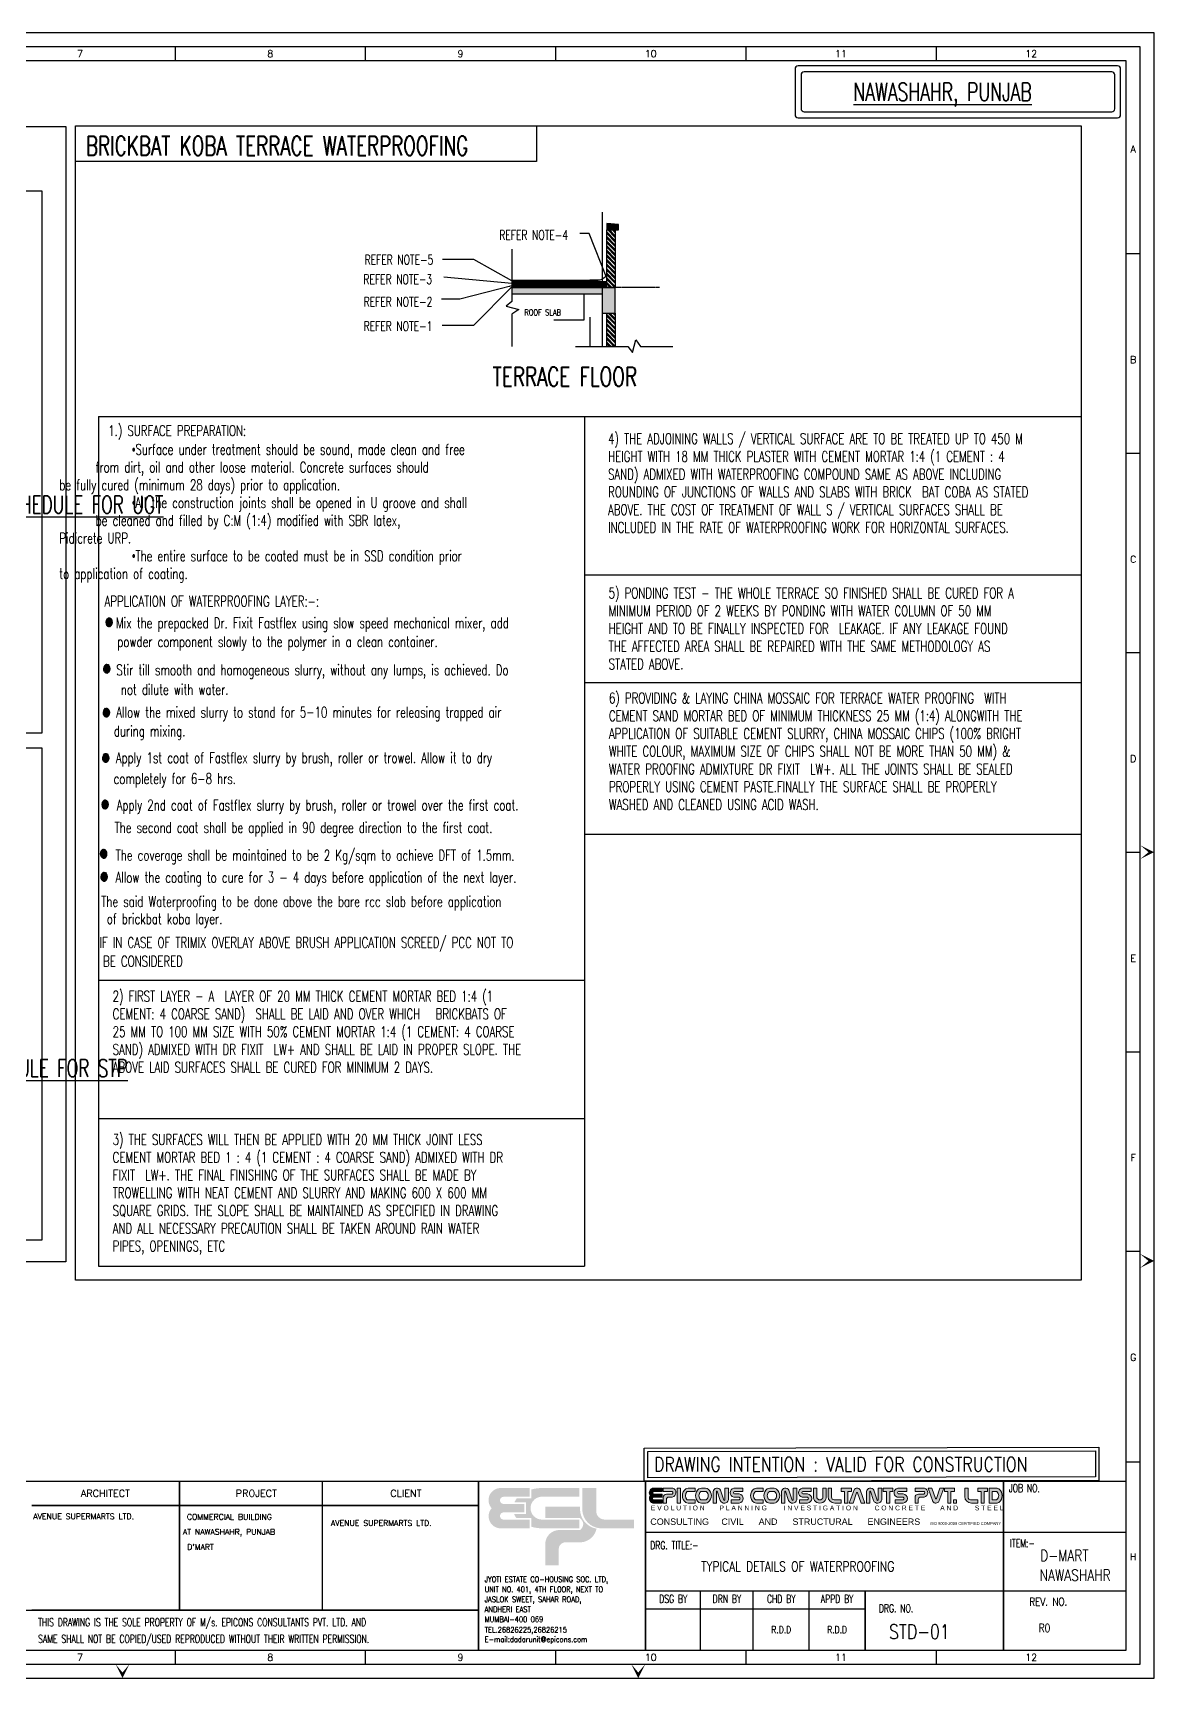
# Model space of a CAD drawing. Header units: inches. Extents: x 119838 to 336563, y 211485 to 250849.
# Drawn here: x 275640 to 301970, y 212218 to 250849 of the extents above; entities that cross this region are included whole.
import ezdxf
from ezdxf.enums import TextEntityAlignment as Align
from ezdxf.lldxf.tags import DXFTag

# ---------------------------------------------------------------- set-up
doc = ezdxf.new("R2010")
doc.units = ezdxf.units.IN
doc.header["$MEASUREMENT"] = 0
doc.linetypes.add('( Hidden )', pattern=[0.375, 0.25, -0.125])
for name, color, linetype, lineweight in [('00 ECPL LOGO', 250, 'Continuous', 20), ('00 ELEV-2', 9, 'Continuous', 30), ('HACH', 251, 'Continuous', 9), ('hatch', 8, 'Continuous', 0)]:
    doc.layers.add(name, color=color, linetype=linetype, lineweight=lineweight)
for name, color, linetype in [('009-Columns', 3, 'Continuous'), ('011-Hatch', 251, 'Continuous'), ('016-Slab Line', 8, '( Hidden )'), ('BEAM', 4, 'Continuous'), ('ELEV', 5, 'Continuous'), ('GRID', 8, 'CENTER'), ('LINE WORK', 4, 'Continuous'), ('NORMAL TEXT', 4, 'Continuous'), ('PNA', 8, 'Continuous'), ('S-BRECK LINE', 8, 'Continuous'), ('S-DIM-1', 5, 'Continuous'), ('S-TEXT', 2, 'Continuous'), ('S-TEXT-1', 4, 'Continuous'), ('S-TITIL', 6, 'Continuous'), ('SCHEDULE LINE-1', 7, 'Continuous'), ('SUB TITLE', 3, 'Continuous'), ('TABLE FRAME', 5, 'Continuous'), ('text', 7, 'Continuous'), ('TEXT (SHEET)', 4, 'Continuous'), ('TITLE', 6, 'Continuous'), ('WALLS', 7, 'Continuous')]:
    doc.layers.add(name, color=color, linetype=linetype)
doc.styles.add('ROMANS', font='simplex.shx', dxfattribs={"width": 0.7})
doc.styles.add('ROMANT', font='simplex.shx', dxfattribs={"width": 0.8})
doc.styles.add('SEC. TEXT', font='arial.ttf', dxfattribs={"height": 180})
tags = doc.linetypes.add('CENTER', pattern=[2, 1.25, -0.25, 0.25, -0.25]).pattern_tags.tags
tags[10:11] = [DXFTag(74, 4), DXFTag(75, 0), DXFTag(340, '0'), DXFTag(46, 1.0), DXFTag(50, 0.0), DXFTag(44, 0.0), DXFTag(45, 0.0)]
tags[8:9] = [DXFTag(74, 4), DXFTag(75, 0), DXFTag(340, '0'), DXFTag(46, 1.0), DXFTag(50, 0.0), DXFTag(44, 0.0), DXFTag(45, 0.0)]
tags[6:7] = [DXFTag(74, 4), DXFTag(75, 0), DXFTag(340, '0'), DXFTag(46, 1.0), DXFTag(50, 0.0), DXFTag(44, 0.0), DXFTag(45, 0.0)]
tags[4:5] = [DXFTag(74, 4), DXFTag(75, 0), DXFTag(340, '0'), DXFTag(46, 1.0), DXFTag(50, 0.0), DXFTag(44, 0.0), DXFTag(45, 0.0)]
doc.dimstyles.new('KIRAN', dxfattribs={"dimtxt": 400, "dimasz": 400, "dimexe": 100, "dimexo": 100, "dimgap": 70, "dimtad": 1, "dimdec": 0, "dimzin": 0, "dimdsep": 46, "dimtxsty": 'ROMANT', "dimsah": 1, "dimcen": 0, "dimdle": 100, "dimclrd": 5, "dimclre": 5, "dimclrt": 4, "dimadec": 0, "dimazin": 0, "dimtfac": 1, "dimtdec": 0, "dimtmove": 0, "dimatfit": 3, "dimfxl": 0, "dimfrac": 1, "dimtolj": 1, "dimtzin": 0, "dimarcsym": 0})
pattern_1 = [(315, (-3829493.36, 627776.88), (53.8815367, 53.8815367), []), (315, (-3829493.36, 627740.96), (53.8815367, 53.8815367), [])]

# ---------------------------------------------------------------- blocks, each defined once
blk = doc.blocks.new('FOLDER')
at = {"layer": 'PNA'}
for points in [[(-1250, 2500), (0, 0), (0, 1000)], [(1250, 2500), (0, 0), (0, 1000)]]:
    blk.add_solid(points, dxfattribs=at)
blk = doc.blocks.new('ecpl logo')
at = {"layer": '00 ECPL LOGO'}
for color, points in [(256, [(351, -827, 0.621111), (586, -1401), (1442, -1401), (1442, -1151), (682, -1151, -0.917622), (682, -948), (1285, -948), (1285, -702), (682, -702, -0.926164), (682, -501), (1442, -501), (1442, -251), (581, -251, 0.621111), (351, -827)]), (152, [(2940, -251), (2940, -863, 0.384329), (3453, -1401), (4422, -1401), (4422, -1151), (3582, -1151, -0.414214), (3340, -908), (3340, -251)]), (140, [(1887, -779), (1887, -1102), (2862, -1102, -0.232111), (2971, -1281, -0.194401), (2883, -1450), (2269, -1450, 0.364674), (1887, -1802), (1887, -2463), (2269, -2463), (2269, -1996, -0.414214), (2462, -1802), (2899, -1802, 0.338499), (3350, -1412, -0.371272), (2877, -839), (2877, -779)])]:
    blk.add_hatch(color=color, dxfattribs=at).paths.add_polyline_path(points)
h = blk.add_hatch(color=253, dxfattribs=at)
h.dxf.hatch_style = 1
h.paths.add_polyline_path([(995, -993, 0.07148), (1056, -1106), (1486, -1106), (1486, -1356, 0.065387), (1776, -1401), (2862, -1401), (2862, -1151), (1776, -1151, -0.910826), (1742, -501), (2862, -501), (2862, -251), (1776, -251, 0.069483), (1486, -291), (1486, -546), (1071, -546, 0.072407), (1003, -657), (1329, -657), (1329, -993)])
blk = doc.blocks.new('EPICONS TITLE')
at = {"layer": '00 ECPL LOGO'}
h = blk.add_hatch(color=7, dxfattribs=at)
h.dxf.hatch_style = 1
h.paths.add_polyline_path([(678, -252), (678, -146), (414, -146, 0.261636), (303, -208, 0.285841), (304, -378, 0.344902), (324, -574, 0.204992), (418, -614), (678, -614), (678, -510), (424, -510, -1), (418, -426), (678, -426), (678, -331), (424, -331, -1), (422, -252)])
h = blk.add_hatch(color=7, dxfattribs=at)
h.dxf.hatch_style = 1
h.paths.add_polyline_path([(1011, -146), (712, -146), (712, -252), (997, -252, -0.440545), (997, -331), (816, -331, 0.414214), (712, -435), (712, -614), (810, -614), (810, -504, -0.414214), (888, -426), (997, -426, 0.757811)])
h.paths.add_polyline_path([(1254, -146), (1153, -146), (1153, -614), (1254, -614)])
h.paths.add_polyline_path([(1708, -146), (1494, -146, 0.154275), (1419, -169, 0.519672), (1419, -591, 0.154275), (1494, -614), (1708, -614), (1708, -510), (1472, -510, -0.210356), (1452, -502, -0.388707), (1452, -260, -0.210356), (1472, -252), (1708, -252)])
h.paths.add_polyline_path([(2037, -146), (1904, -146, 0.159018), (1828, -171, 0.507969), (1828, -589, 0.159018), (1904, -614), (2037, -614, 0.173791), (2119, -585, 0.472311), (2119, -175, 0.173791)])
h.paths.add_polyline_path([(2046, -252, -0.185052), (2063, -258, -0.445894), (2063, -504, -0.185052), (2046, -510), (1899, -510, -0.185052), (1882, -504, -0.445894), (1882, -258, -0.185052), (1899, -252)], flags=16)
h.paths.add_polyline_path([(2501, -209, 0.723435), (2273, -252), (2273, -614), (2374, -614), (2374, -252, -0.723435), (2399, -241), (2495, -533, 0.724077), (2751, -510), (2751, -146), (2635, -146), (2635, -509, -0.755661), (2603, -519)])
h.paths.add_polyline_path([(3198, -146), (2916, -146, 0.823713), (2916, -429), (3082, -429, -0.713272), (3082, -510), (2830, -510), (2830, -614), (3082, -614, 0.900309), (3082, -324), (2936, -324, -0.746931), (2936, -252), (3198, -252)])
h = blk.add_hatch(color=7, dxfattribs=at)
h.dxf.hatch_style = 1
h.paths.add_polyline_path([(3837, -146), (3623, -146, 0.154275), (3548, -169, 0.519672), (3548, -591, 0.154275), (3623, -614), (3837, -614), (3837, -510), (3600, -510, -0.210932), (3581, -502, -0.385278), (3580, -260, -0.212895), (3599, -252), (3837, -252)])
h.paths.add_polyline_path([(4255, -175, 0.173792), (4173, -146), (4040, -146, 0.159018), (3964, -171, 0.507969), (3964, -589, 0.159018), (4040, -614), (4173, -614, 0.173792), (4255, -585, 0.472311)])
h.paths.add_polyline_path([(4182, -252, -0.185053), (4199, -258, -0.445893), (4199, -504, -0.185053), (4182, -510), (4035, -510, -0.185053), (4017, -504, -0.445893), (4017, -258, -0.185053), (4035, -252)], flags=16)
h.paths.add_polyline_path([(4406, -252), (4406, -614), (4507, -614), (4507, -252, -0.436861), (4522, -236, -0.319738), (4534, -245), (4629, -533, 0.724077), (4884, -510), (4884, -146), (4768, -146), (4768, -509, -0.755661), (4737, -519), (4635, -209, 0.723435)])
h.paths.add_polyline_path([(5335, -146), (5053, -146, 0.823713), (5053, -429), (5219, -429, -0.713272), (5219, -510), (4967, -510), (4967, -614), (5219, -614, 0.900309), (5219, -324), (5074, -324, -0.746931), (5074, -252), (5335, -252)])
h.paths.add_polyline_path([(5509, -146), (5408, -146), (5408, -452, 0.160106), (5433, -529, 0.505303), (5772, -529, 0.160106), (5797, -452), (5797, -146), (5699, -146), (5699, -451, -0.621318), (5509, -451)])
h.paths.add_polyline_path([(5969, -146), (5862, -146), (5862, -406, 0.414214), (6070, -614), (6267, -614), (6267, -510), (6047, -510, -0.414214), (5969, -432)])
h.paths.add_polyline_path([(6589, -146), (6267, -146), (6267, -249), (6372, -249), (6372, -614), (6473, -614), (6473, -249), (6589, -249)])
h.paths.add_polyline_path([(6863, -194, 0.539211), (6672, -201), (6523, -614), (6641, -614), (6752, -289, -0.708617), (6777, -289), (6894, -614), (7006, -614)])
h.paths.add_polyline_path([(7288, -209, 0.723435), (7059, -252), (7059, -614), (7160, -614), (7160, -252, -0.723435), (7186, -241), (7282, -533, 0.724077), (7538, -510), (7538, -146), (7421, -146), (7421, -509, -0.755661), (7390, -519)])
h.paths.add_polyline_path([(7886, -146), (7579, -146), (7579, -249), (7684, -249), (7684, -614), (7785, -614), (7785, -249), (7886, -249)])
h.paths.add_polyline_path([(8321, -146), (8059, -146, 0.157568), (7983, -170, 0.511532), (7983, -404, 0.157569), (8059, -429), (8206, -429, -0.713272), (8206, -510), (7953, -510), (7953, -614), (8206, -614, 0.900308), (8206, -324), (8065, -324), (8060, -324, -0.722204), (8060, -249), (8321, -249)])
h = blk.add_hatch(color=7, dxfattribs=at)
h.dxf.hatch_style = 1
h.paths.add_polyline_path([(8875, -146), (8576, -146), (8576, -252), (8849, -252, -0.270444), (8871, -265, -0.26297), (8871, -318, -0.270444), (8849, -331), (8680, -331, 0.414214), (8576, -435), (8576, -614), (8674, -614), (8674, -504, -0.414214), (8752, -426), (8861, -426, 0.757811)])
h.paths.add_polyline_path([(9103, -146), (8990, -146), (9133, -566, 0.539211), (9324, -560), (9474, -146), (9356, -146), (9244, -471, -0.708617), (9220, -471)])
h.paths.add_polyline_path([(9814, -146), (9492, -146), (9492, -249), (9597, -249), (9597, -614), (9698, -614), (9698, -249), (9814, -249)])
h.paths.add_polyline_path([(10234, -146), (10128, -146), (10128, -406, 0.414214), (10336, -614), (10533, -614), (10533, -510), (10312, -510, -0.414214), (10234, -432)])
h.paths.add_polyline_path([(9871, -510), (9775, -510), (9775, -614), (9871, -614)])
h = blk.add_hatch(color=7, dxfattribs=at)
h.dxf.hatch_style = 1
h.paths.add_polyline_path([(10533, -146), (10533, -249), (10637, -249), (10637, -614), (10739, -614), (10739, -249), (10839, -249), (10839, -146)])
h.paths.add_polyline_path([(10890, -146), (10890, -614), (11119, -614, 0.189446), (11208, -580, 0.435754), (11208, -181, 0.189446), (11119, -146)])
h.paths.add_polyline_path([(11122, -249, -0.519112), (11122, -510), (10989, -510), (10989, -249)], flags=16)
at = {"layer": '00 ECPL LOGO', "color": 7}
for p, q in [((678, -146), (414, -146)), ((418, -426), (678, -426)), ((678, -510), (418, -510)), ((424, -252), (678, -252)), ((678, -331), (424, -331)), ((678, -252), (678, -146)), ((678, -426), (678, -331)), ((678, -614), (678, -510)), ((1011, -146), (712, -146)), ((712, -146), (712, -252)), ((997, -252), (712, -252)), ((712, -435), (712, -614)), ((810, -504), (810, -614)), ((997, -331), (816, -331)), ((888, -426), (997, -426)), ((1153, -146), (1254, -146)), ((1153, -146), (1153, -614)), ((1254, -146), (1254, -614)), ((1472, -252), (1708, -252)), ((1472, -510), (1708, -510)), ((1494, -146), (1708, -146)), ((1708, -252), (1708, -146)), ((1708, -614), (1708, -510)), ((1899, -252), (2046, -252)), ((1899, -510), (2046, -510)), ((1904, -146), (2037, -146)), ((2273, -252), (2273, -614)), ((2374, -252), (2374, -614)), ((2399, -241), (2495, -533)), ((2501, -209), (2603, -519)), ((2635, -146), (2751, -146)), ((2751, -146), (2635, -146)), ((2635, -146), (2635, -510)), ((2751, -146), (2751, -510)), ((2751, -252), (2751, -252)), ((2751, -510), (2751, -510)), ((2830, -614), (2830, -510)), ((2830, -510), (3082, -510)), ((2916, -146), (3198, -146)), ((3198, -146), (2916, -146)), ((3082, -429), (2916, -429)), ((2936, -252), (3198, -252)), ((3082, -324), (2936, -324)), ((3198, -252), (3198, -146)), ((3599, -252), (3837, -252)), ((3600, -510), (3837, -510)), ((3837, -146), (3623, -146)), ((3837, -252), (3837, -146)), ((3837, -614), (3837, -510)), ((4035, -252), (4182, -252)), ((4035, -510), (4182, -510)), ((4040, -146), (4173, -146)), ((4406, -252), (4406, -614)), ((4507, -252), (4507, -614)), ((4534, -245), (4629, -533)), ((4635, -209), (4737, -519)), ((4768, -146), (4884, -146)), ((4768, -146), (4884, -146)), ((4884, -146), (4768, -146)), ((4768, -146), (4768, -510)), ((4884, -146), (4884, -510)), ((4884, -252), (4884, -252)), ((4967, -614), (4967, -510)), ((4967, -510), (5219, -510)), ((4967, -510), (5219, -510)), ((5053, -146), (5335, -146)), ((5053, -146), (5335, -146)), ((5335, -146), (5053, -146)), ((5219, -429), (5053, -429)), ((5074, -252), (5335, -252)), ((5219, -324), (5074, -324)), ((5335, -252), (5335, -146)), ((5408, -146), (5509, -146)), ((5509, -146), (5408, -146)), ((5408, -146), (5408, -452)), ((5509, -146), (5509, -451)), ((5699, -146), (5797, -146)), ((5797, -146), (5699, -146)), ((5699, -146), (5699, -451)), ((5797, -146), (5797, -452)), ((5862, -146), (5969, -146)), ((5969, -146), (5862, -146)), ((5862, -406), (5862, -146)), ((5969, -432), (5969, -146)), ((6047, -510), (6267, -510)), ((6267, -146), (6589, -146)), ((6589, -146), (6267, -146)), ((6267, -146), (6267, -249)), ((6267, -249), (6372, -249)), ((6267, -510), (6267, -614)), ((6372, -614), (6372, -249)), ((6473, -614), (6473, -249)), ((6473, -249), (6589, -249)), ((6523, -614), (6672, -201)), ((6589, -146), (6589, -249)), ((6641, -614), (6752, -289)), ((6894, -614), (6777, -289)), ((7006, -614), (6863, -194)), ((7059, -252), (7059, -614)), ((7160, -252), (7160, -614)), ((7186, -241), (7282, -533)), ((7288, -209), (7390, -519)), ((7421, -146), (7538, -146)), ((7421, -146), (7538, -146)), ((7538, -146), (7421, -146)), ((7421, -146), (7538, -146)), ((7421, -146), (7421, -510)), ((7538, -146), (7538, -510)), ((7538, -252), (7538, -252)), ((7538, -510), (7538, -510)), ((7579, -146), (7886, -146)), ((7886, -146), (7579, -146)), ((7579, -146), (7886, -146)), ((7579, -146), (7886, -146)), ((7886, -146), (7579, -146)), ((7579, -146), (7579, -249)), ((7579, -249), (7684, -249)), ((7579, -249), (7684, -249)), ((7684, -614), (7684, -249)), ((7785, -614), (7785, -249)), ((7785, -249), (7886, -249)), ((7785, -249), (7886, -249)), ((7886, -146), (7886, -249)), ((7953, -614), (7953, -510)), ((7953, -510), (8206, -510)), ((7953, -510), (8206, -510)), ((7953, -510), (8206, -510)), ((8040, -146), (8321, -146)), ((8040, -146), (8321, -146)), ((8206, -429), (8040, -429)), ((8321, -146), (8059, -146)), ((8059, -429), (8194, -429)), ((8060, -249), (8321, -249)), ((8206, -324), (8060, -324)), ((8065, -324), (8206, -324)), ((8321, -252), (8321, -146)), ((8875, -146), (8576, -146)), ((8576, -146), (8576, -252)), ((8849, -252), (8576, -252)), ((8576, -435), (8576, -614)), ((8674, -504), (8674, -614)), ((8849, -331), (8680, -331)), ((8752, -426), (8861, -426)), ((9103, -146), (8990, -146)), ((9103, -146), (8990, -146)), ((8990, -146), (9133, -566)), ((9103, -146), (9220, -471)), ((9356, -146), (9244, -471)), ((9474, -146), (9324, -560)), ((9474, -146), (9356, -146)), ((9408, -146), (9356, -146)), ((9474, -146), (9356, -146)), ((9492, -146), (9814, -146)), ((9814, -146), (9492, -146)), ((9492, -146), (9814, -146)), ((9492, -146), (9814, -146)), ((9492, -146), (9814, -146)), ((9492, -146), (9492, -249)), ((9492, -249), (9597, -249)), ((9492, -249), (9597, -249)), ((9597, -614), (9597, -249)), ((9698, -614), (9698, -249)), ((9698, -249), (9814, -249)), ((9698, -249), (9814, -249)), ((9814, -146), (9814, -249)), ((10128, -146), (10234, -146)), ((10234, -146), (10128, -146)), ((10128, -406), (10128, -146)), ((10234, -432), (10234, -146)), ((10312, -510), (10533, -510)), ((10533, -146), (10839, -146)), ((10839, -146), (10533, -146)), ((10533, -146), (10533, -249)), ((10533, -249), (10637, -249)), ((10637, -249), (10533, -249)), ((10533, -510), (10533, -614)), ((10637, -614), (10637, -249)), ((10739, -614), (10739, -249)), ((10739, -249), (10839, -249)), ((10739, -249), (10839, -249)), ((10839, -249), (10739, -249)), ((10839, -146), (10839, -249)), ((10890, -146), (11119, -146)), ((10890, -146), (10890, -614)), ((10989, -249), (10989, -510)), ((10989, -249), (11113, -249)), ((10989, -510), (11113, -510)), ((418, -614), (678, -614)), ((712, -614), (810, -614)), ((1153, -614), (1254, -614)), ((1494, -614), (1708, -614)), ((2037, -614), (1904, -614)), ((2273, -614), (2374, -614)), ((2614, -614), (2635, -614)), ((2635, -614), (2635, -614)), ((2830, -614), (3082, -614)), ((2830, -614), (3082, -614)), ((3623, -614), (3837, -614)), ((4040, -614), (4173, -614)), ((4406, -614), (4507, -614)), ((4406, -614), (4507, -614)), ((4406, -614), (4507, -614)), ((4967, -614), (5219, -614)), ((4967, -614), (5219, -614)), ((4967, -614), (5219, -614)), ((6070, -614), (6267, -614)), ((6070, -614), (6267, -614)), ((6372, -614), (6473, -614)), ((6372, -614), (6473, -614)), ((6523, -614), (6641, -614)), ((6589, -614), (6641, -614)), ((6894, -614), (7006, -614)), ((6894, -614), (7006, -614)), ((7059, -614), (7160, -614)), ((7059, -614), (7160, -614)), ((7059, -614), (7160, -614)), ((7684, -614), (7785, -614)), ((7684, -614), (7785, -614)), ((7684, -614), (7785, -614)), ((7684, -614), (7785, -614)), ((7953, -614), (8206, -614)), ((7953, -614), (8206, -614)), ((7953, -614), (8206, -614)), ((7953, -614), (8206, -614)), ((7953, -614), (8206, -614)), ((8576, -614), (8674, -614)), ((9597, -614), (9698, -614)), ((9597, -614), (9698, -614)), ((9597, -614), (9698, -614)), ((10336, -614), (10533, -614)), ((10336, -614), (10533, -614)), ((10637, -614), (10739, -614)), ((10637, -614), (10739, -614)), ((10637, -614), (10739, -614)), ((10637, -614), (10739, -614)), ((10653, -614), (10739, -614)), ((10653, -614), (10739, -614)), ((10653, -614), (10739, -614)), ((10653, -614), (10739, -614)), ((10890, -614), (11119, -614))]:
    blk.add_line(p, q, dxfattribs=at)
blk.add_lwpolyline([(9775, -510), (9871, -510), (9871, -614), (9775, -614)], close=True, dxfattribs=at)
for centre, radius, start, end in [((439, -292), 160, 148.648, 212.4563), ((439, -464), 160, 147.5437, 223.6612), ((414, -276), 130, 90, 148.648), ((421, -468), 42.1, 94.0242, 265.9758), ((423, -291), 39.6, 88.7637, 271.2363), ((816, -435), 104, 90, 180), ((888, -504), 78, 90, 180), ((965, -284), 146, 282.7188, 71.3398), ((961, -291), 53.7, 312.4487, 47.5513), ((1567, -380), 257, 125.0807, 234.9193), ((1584, -381), 179, 137.5171, 222.4829), ((1494, -276), 130, 90, 125.0807), ((1472, -278), 26, 90, 137.5171), ((1472, -484), 26, 222.4829, 270), ((1981, -380), 259, 126.1417, 233.8583), ((1992, -381), 165, 131.9364, 228.0636), ((1904, -276), 130, 90, 126.1417), ((1899, -278), 26, 90, 131.9364), ((1899, -484), 26, 228.0636, 270), ((2037, -276), 130, 50.5638, 90), ((2046, -278), 26, 48.0636, 90), ((2046, -484), 26, 270, 311.9364), ((1953, -381), 165, 311.9364, 48.0636), ((1951, -380), 265, 309.4362, 50.5638), ((2394, -268), 122, 28.75, 172.2831), ((2388, -251), 14.5, 40.0191, 183.5523), ((2619, -479), 135, 203.2219, 346.755), ((2618, -510), 17.1, 214.0796, 357.6127), ((2944, -287), 144, 101.0425, 258.9575), ((2947, -288), 37.6, 106.4856, 253.5144), ((3067, -469), 146, 276.006, 83.994), ((3068, -470), 43.1, 289.0016, 70.9984), ((3696, -380), 257, 125.0807, 234.9193), ((3714, -381), 180, 138.0741, 222.3563), ((3623, -276), 130, 90, 125.0807), ((3599, -278), 26, 90, 138.0741), ((3600, -484), 26, 222.3563, 270), ((4116, -380), 259, 126.1417, 233.8583), ((4127, -381), 165, 131.9364, 228.0636), ((4040, -276), 130, 90, 126.1417), ((4035, -278), 26, 90, 131.9364), ((4035, -484), 26, 228.0636, 270), ((4173, -276), 130, 50.5638, 90), ((4182, -278), 26, 48.0636, 90), ((4182, -484), 26, 270, 311.9364), ((4089, -381), 165, 311.9364, 48.0636), ((4087, -380), 265, 309.4362, 50.5638), ((4527, -268), 122, 28.75, 172.2831), ((4522, -251), 14.5, 89.1577, 183.5523), ((4522, -249), 13, 18.2334, 89.1577), ((4753, -479), 135, 203.2219, 346.8516), ((4751, -510), 17.1, 214.0796, 357.6127), ((5081, -287), 144, 101.0425, 258.9575), ((5084, -288), 37.6, 106.4856, 253.5144), ((5204, -469), 146, 276.006, 83.994), ((5205, -470), 43.1, 289.0016, 70.9984), ((5538, -452), 130, 180, 216.3848), ((5604, -405), 106, 206.2931, 333.7069), ((5667, -452), 130, 323.6152, 0), ((6070, -406), 208, 180, 270), ((6047, -432), 78, 180, 270), ((6770, -260), 114, 35.166, 148.5022), ((6764, -294), 13, 19.7665, 161.0546), ((7181, -268), 122, 28.75, 172.2831), ((7175, -251), 14.5, 40.0191, 183.5523), ((7406, -479), 135, 203.2219, 346.755), ((7404, -510), 17.1, 214.0796, 357.6127), ((8067, -287), 144, 125.818, 234.182), ((8059, -276), 130, 90, 125.818), ((8059, -299), 130, 234.182, 270), ((8072, -286), 39.3, 108.3261, 238.1957), ((8065, -298), 26, 238.1957, 270), ((8190, -469), 146, 276.006, 83.994), ((8192, -470), 43.1, 289.0016, 70.9984), ((8680, -435), 104, 90, 180), ((8752, -504), 78, 90, 180), ((8849, -278), 26, 29.4672, 90), ((8849, -305), 26, 270, 330.5328), ((8829, -284), 146, 282.7188, 71.3398), ((8824, -291), 53.7, 330.5328, 29.4672), ((9232, -467), 13, 199.7665, 341.0546), ((10336, -406), 208, 180, 270), ((10312, -432), 78, 180, 270), ((11113, -275), 26, 51.4816, 90), ((11113, -484), 26, 270, 308.5184), ((11119, -276), 130, 47.0907, 90), ((11030, -380), 160, 308.5184, 51.4816), ((11023, -380), 272, 312.9093, 47.0907), ((418, -484), 130, 223.6612, 270), ((1494, -484), 130, 234.9193, 270), ((1904, -484), 130, 233.8583, 270), ((2037, -484), 130, 270, 309.4362), ((3623, -484), 130, 234.9193, 270), ((4040, -484), 130, 233.8583, 270), ((4173, -484), 130, 270, 309.4362), ((5602, -404), 210, 216.3848, 323.6152), ((9227, -500), 114, 215.166, 328.5022), ((11119, -484), 130, 270, 312.9093)]:
    blk.add_arc(centre, radius, start, end, dxfattribs=at)
at = {"layer": '00 ECPL LOGO', "color": 7, "attachment_point": 1, "style": 'SEC. TEXT'}
for s, insert, char_height, width in [('E V O L U T I O N        P L A N N I N G         I N V E S T I G A T I O N         C O N C R E T E        A N D         S T E E L', (328, -689), 150, 445502.26), ('CONSULTING     CIVIL      AND      STRUCTURAL      ENGINEERS', (309, -1092), 200, 495763.22), ('iSO 9000-2008 CERTIFIED COMPANY', (9049, -1204), 90, 434288.5)]:
    blk.add_mtext(s, dxfattribs=dict(at, insert=insert, char_height=char_height, width=width))

msp = doc.modelspace()

# ---------------------------------------------------------------- hatches: boundary and pattern name
at = {"layer": '009-Columns', "linetype": 'Continuous'}
h = msp.add_hatch(dxfattribs=at)
h.set_pattern_fill('ANSI31', color=251, scale=6)
h.set_pattern_definition([(45, (-3829493.363, 561486.45), (-13.47038418, 13.47038418), [])])
h.paths.add_polyline_path([(289390.4, 246351.9), (289315.8, 246357.4), (289116.8, 246371.8), (289116.8, 246221.8), (289391.8, 246221.8)])
at = {"layer": '011-Hatch', "linetype": 'Continuous'}
h = msp.add_hatch(color=251, dxfattribs=at)
h.dxf.hatch_style = 1
h.paths.add_polyline_path([(289016.8, 244271.8), (289316.8, 244271.8), (289316.8, 244871.8), (286890.1, 244871.8), (286890.1, 244721.8), (289016.8, 244721.8)])
at = {"layer": 'HACH', "linetype": 'Continuous'}
h = msp.add_hatch(dxfattribs=at)
h.set_pattern_fill('ANSI32', color=256, scale=8, angle=270)
h.set_pattern_definition(pattern_1)
h.paths.add_polyline_path([(289116.8, 246221.8), (289316.8, 246221.8), (289316.8, 244871.8), (289116.8, 244871.8)])
h = msp.add_hatch(dxfattribs=at)
h.set_pattern_fill('ANSI32', color=256, scale=8, angle=270)
h.set_pattern_definition(pattern_1)
h.paths.add_polyline_path([(289116.8, 244271.8), (289316.8, 244271.8), (289316.8, 243485.5), (289116.8, 243485.5)])
at = {"layer": 'hatch', "linetype": 'Continuous'}
h = msp.add_hatch(dxfattribs=at)
h.set_pattern_fill('ANSI31,_O', color=256, scale=150)
h.set_pattern_definition([(45, (830718.988, 999238.286), (-13.25825215, 13.25825215), [])])
h.paths.add_polyline_path([(289019.1, 244921.8), (289019.1, 245013), (286890.1, 245013), (286890.1, 244921.8)])
h = msp.add_hatch(dxfattribs=at)
h.set_pattern_fill('ANSI31,_O', color=256, scale=150)
h.set_pattern_definition([(45, (286890.056, 244921.835), (-13.25825, 13.25825), [])])
h.paths.add_polyline_path([(289116.8, 244921.8), (289116.8, 245013), (289019.1, 245013), (289019.1, 244921.8)])
at = {"layer": 'LINE WORK'}
h = msp.add_hatch(dxfattribs=at)
h.set_pattern_fill('ANSI31', color=256, scale=50, style=0)
h.set_pattern_definition([(45, (-1216501.541, 210364.203), (-4.419417382, 4.419417382), [])])
edge = h.paths.add_edge_path()
edge.add_ellipse((277431.3, 237009.7), major_axis=(-2.9, -107), ratio=0.6574401, start_angle=0, end_angle=360)
h = msp.add_hatch(dxfattribs=at)
h.set_pattern_fill('ANSI31', color=256, scale=50, style=0)
h.set_pattern_definition([(45, (-1216557.9653, 209272.596), (-4.419417382, 4.419417382), [])])
edge = h.paths.add_edge_path()
edge.add_ellipse((277374.9, 235918.1), major_axis=(-2.9, -107), ratio=0.6574401, start_angle=0, end_angle=360)
h = msp.add_hatch(dxfattribs=at)
h.set_pattern_fill('ANSI31', color=256, scale=50, style=0)
h.set_pattern_definition([(45, (-1216566.887, 208243.866), (-4.419417382, 4.419417382), [])])
edge = h.paths.add_edge_path()
edge.add_ellipse((277366, 234889.4), major_axis=(-2.9, -107), ratio=0.6574401, start_angle=0, end_angle=360)
h = msp.add_hatch(dxfattribs=at)
h.set_pattern_fill('ANSI31', color=256, scale=50, style=0)
h.set_pattern_definition([(45, (-1216582.311, 207177.9705), (-4.419417382, 4.419417382), [])])
edge = h.paths.add_edge_path()
edge.add_ellipse((277350.6, 233823.5), major_axis=(-2.9, -107), ratio=0.6574401, start_angle=0, end_angle=360)
h = msp.add_hatch(dxfattribs=at)
h.set_pattern_fill('ANSI31', color=256, scale=50, style=0)
h.set_pattern_definition([(45, (-1216594.9753, 206084.948), (-4.419417382, 4.419417382), [])])
edge = h.paths.add_edge_path()
edge.add_ellipse((277337.9, 232730.5), major_axis=(-2.9, -107), ratio=0.6574401, start_angle=0, end_angle=360)
h = msp.add_hatch(dxfattribs=at)
h.set_pattern_fill('ANSI31', color=256, scale=50, style=0)
h.set_pattern_definition([(45, (-1216631.7304, 204927.4333), (-4.419417382, 4.419417382), [])])
edge = h.paths.add_edge_path()
edge.add_ellipse((277301.2, 231573), major_axis=(-2.9, -107), ratio=0.6574401, start_angle=0, end_angle=360)
h = msp.add_hatch(dxfattribs=at)
h.set_pattern_fill('ANSI31', color=256, scale=50, style=0)
h.set_pattern_definition([(45, (-1216621.335, 204386.933), (-4.419417382, 4.419417382), [])])
edge = h.paths.add_edge_path()
edge.add_ellipse((277311.6, 231032.5), major_axis=(-2.9, -107), ratio=0.6574401, start_angle=0, end_angle=360)

# ---------------------------------------------------------------- linework, layer by layer
at = {"color": 1}
for p, q in [((301317, 216834.4), (248359.4, 216834.4)), ((290037.1, 215640.3), (301317, 215640.3)), ((290037.1, 214263.7), (301317, 214263.7)), ((262478.1, 213813.4), (275655.3, 213813.4)), ((290037.1, 213843.9), (295183, 213843.9))]:
    msp.add_line(p, q, dxfattribs=at)
at = {"color": 5, "linetype": 'ByBlock', "lineweight": -2}
for p, q in [((291320, 212870.5), (291320, 214263.7)), ((292558.3, 212870.5), (292558.3, 214263.7)), ((293870.7, 212870.5), (293870.7, 214263.7))]:
    msp.add_line(p, q, dxfattribs=at)
msp.add_line((295183, 212870.5), (295183, 214263.7))
at = {"flags": 128}
msp.add_lwpolyline([(247053.4, 212217.5), (301970, 212217.5), (301970, 250849), (247053.4, 250849)], close=True, dxfattribs=at)
at = {"color": 1, "const_width": 37.6}
for points in [[(279080.4, 213810.1), (279080.4, 216834.4)], [(286106.8, 212870.5), (286106.8, 216834.4)], [(290027.7, 212870.5), (290027.7, 216834.4)], [(298433.1, 212870.5), (298433.1, 216834.4)], [(275607.7, 216273.1), (286106.8, 216273.1)], [(295183, 212870.5), (295183, 214263.7)], [(275607.7, 213810.1), (286106.8, 213810.1)]]:
    msp.add_lwpolyline(points, dxfattribs=at)
at = {"color": 1, "const_width": 37.6, "elevation": 0}
msp.add_lwpolyline([(282437.7, 213810.1), (282437.7, 216834.4)], dxfattribs=at)
at = {"layer": '009-Columns', "ltscale": 0.1}
for p, q in [((286890.1, 245042.9), (288916.8, 245042.9)), ((286890.1, 245038), (288916.8, 245038)), ((286890.1, 245013), (289116.8, 245013)), ((286890.1, 244921.8), (289116.8, 244921.8)), ((286890.1, 244896.8), (289116.8, 244896.8)), ((286890.1, 244871.8), (289316.8, 244871.8)), ((289016.8, 244271.8), (289016.8, 244721.8)), ((289316.8, 244271.8), (289316.8, 244871.8)), ((289016.8, 244271.8), (289316.8, 244271.8))]:
    msp.add_line(p, q, dxfattribs=at)
at = {"layer": '009-Columns', "ltscale": 0.1, "elevation": 0}
for points in [[(289116.8, 246221.8), (289391.8, 246221.8), (289391.8, 246351.8), (289116.8, 246371.8), (289116.8, 246221.8)], [(286890.1, 244721.8), (289016.8, 244721.8)]]:
    msp.add_lwpolyline(points, dxfattribs=at)
msp.add_lwpolyline([(289116.8, 245242.9), (289116.8, 245242.9, -0.4142136), (288916.8, 245042.9), (288718, 245042.9)], format="xyb", dxfattribs=at)
at = {"layer": '016-Slab Line', "ltscale": 30}
msp.add_line((290355.1, 244871.8), (286890.1, 244871.8), dxfattribs=at)
at = {"layer": 'BEAM', "color": 0}
for points in [[(248800.8, 248647.4), (276411.8, 248647.4), (276411.8, 221991.8), (248800.8, 221991.8)], [(276637.8, 248670.7), (287467, 248670.7), (287467, 247831.3), (276637.8, 247831.3)], [(276637.8, 248670.7), (300257.1, 248670.7), (300257.1, 221561.4), (276637.8, 221561.4)], [(262481.5, 247143.6), (275848.6, 247143.6), (275848.6, 234406.1), (262481.5, 234406.1)], [(262481.5, 234058.1), (275848.6, 234058.1), (275848.6, 222496.9), (262481.5, 222496.9)]]:
    msp.add_lwpolyline(points, close=True, dxfattribs=at)
at = {"layer": 'ELEV', "color": 35, "ltscale": 0.1}
msp.add_line((288717.3, 244171.8), (288717.3, 243485.5), dxfattribs=at)
at = {"layer": 'GRID', "ltscale": 20}
msp.add_line((289019.1, 243485.5), (289019.1, 246640.2), dxfattribs=at)
at = {"layer": 'LINE WORK'}
for p, q in [((277182.5, 241842.1), (288597.6, 241842.1)), ((277182.5, 241842.1), (277182.5, 221888.6)), ((288597.6, 241842.1), (288597.6, 221888.6)), ((288597.6, 241842.1), (300257.1, 241842.1)), ((288597.6, 238119.8), (300257.1, 238119.8)), ((288597.6, 235593.8), (300257.1, 235593.8)), ((288597.6, 232034.2), (300257.1, 232034.2)), ((277182.5, 228604.6), (288597.6, 228604.6)), ((277182.5, 225361.1), (288597.6, 225361.1)), ((277182.5, 221888.6), (288597.6, 221888.6))]:
    msp.add_line(p, q, dxfattribs=at)
for centre in [(277431.3, 237009.7), (277374.9, 235918.1), (277366, 234889.4), (277350.6, 233823.5), (277337.9, 232730.5), (277301.2, 231573), (277311.6, 231032.5)]:
    msp.add_ellipse(centre, major_axis=(-2.9, -107), ratio=0.6574401, dxfattribs=at)
at = {"layer": 'PNA'}
for p, q in [((278979.2, 250522.5), (278979.2, 250196)), ((283446.8, 250522.5), (283446.8, 250196)), ((287914.4, 250522.5), (287914.4, 250196)), ((292381.9, 250522.5), (292381.9, 250196)), ((296849.5, 250522.5), (296849.5, 250196)), ((301317, 245667), (301643.5, 245667)), ((301317, 240981.8), (301643.5, 240981.8)), ((301317, 236296.6), (301643.5, 236296.6)), ((301317, 231611.4), (301643.5, 231611.4)), ((301317, 226926.2), (301643.5, 226926.2)), ((301317, 222240.9), (301643.5, 222240.9)), ((301317, 217294.5), (301643.5, 217294.5)), ((278979.2, 212870.5), (278979.2, 212544)), ((283446.8, 212870.5), (283446.8, 212544)), ((287914.4, 212870.5), (287914.4, 212544)), ((292381.9, 212870.5), (292381.9, 212544)), ((296849.5, 212870.5), (296849.5, 212544))]:
    msp.add_line(p, q, dxfattribs=at)
at = {"layer": 'PNA', "color": 1}
for points in [[(247706.4, 212544), (301643.5, 212544), (301643.5, 250522.5), (247706.4, 250522.5)], [(248359.4, 212870.5), (301317, 212870.5), (301317, 250196), (248359.4, 250196)]]:
    msp.add_lwpolyline(points, close=True, dxfattribs=at)
at = {"layer": 'S-BRECK LINE', "linetype": 'Continuous', "elevation": 0}
for points in [[(286890.1, 245773.6), (286890.1, 244544.6), (286750.5, 244431.3), (287049.1, 244353.7), (286890.1, 244246.4), (286890.1, 243485.5)], [(288379.7, 243485.5), (289608.7, 243485.5), (289722.1, 243345.9), (289799.6, 243644.5), (289907, 243485.5), (290667.9, 243485.5)]]:
    msp.add_lwpolyline(points, dxfattribs=at)
at = {"layer": 'SCHEDULE LINE-1', "color": 2}
for points in [[(293539.2, 250002.8), (293539.2, 248924.7, 0.4142136), (293609.5, 248854.4), (301114.4, 248854.4, 0.4142136), (301184.7, 248924.7), (301184.7, 250002.8, 0.4142136), (301114.4, 250073.1), (293609.5, 250073.1, 0.4142136)], [(293679.8, 249862.2), (293679.8, 249070, 0.4142136), (293754.8, 248995), (300973.8, 248995, 0.4142136), (301044.1, 249065.3), (301044.1, 249862.2, 0.4142136), (300973.8, 249932.5), (293750.1, 249932.5, 0.4142136)]]:
    msp.add_lwpolyline(points, format="xyb", close=True, dxfattribs=at)
at = {"layer": 'TABLE FRAME'}
msp.add_lwpolyline([(300674.5, 216859.6), (289995.5, 216840.1), (289995.5, 217620.5), (300674.5, 217640)], close=True, dxfattribs=at)
at = {"layer": 'TABLE FRAME', "color": 8}
msp.add_lwpolyline([(300591.8, 216942.3), (290078.2, 216922.8), (290078.2, 217537.7), (300591.8, 217557.2)], close=True, dxfattribs=at)
at = {"layer": 'WALLS', "linetype": 'Continuous', "elevation": 0}
for points in [[(289116.8, 246221.8), (289316.8, 246221.8), (289316.8, 244871.8), (289116.8, 244871.8)], [(289116.8, 244271.8), (289316.8, 244271.8), (289316.8, 243485.5), (289116.8, 243485.5)]]:
    msp.add_lwpolyline(points, close=True, dxfattribs=at)

# ---------------------------------------------------------------- block references
at = {"layer": '00 ELEV-2'}
for name, p, xscale, yscale, zscale in [('ecpl logo', (286124.9, 216885.5), 0.8215485696000006, 0.8215485696000006, 0.8215485696000006), ('EPICONS TITLE', (289906.5, 216787.4), 0.752, 0.752, 0.752)]:
    msp.add_blockref(name, p, dxfattribs=dict(at, xscale=xscale, yscale=yscale, zscale=zscale))
at = {"layer": 'PNA', "xscale": 0.1305983774003522, "yscale": 0.1305983774003522, "zscale": 0.1305983774003522, "rotation": 90}
for p in [(301970, 231611.4), (301970, 222012.4)]:
    msp.add_blockref('FOLDER', p, dxfattribs=at)
at = {"layer": 'PNA', "xscale": 0.1305983776706629, "yscale": 0.1305983776706629, "zscale": 0.1305983776706629}
for p in [(277744, 212217.5), (289857, 212217.5)]:
    msp.add_blockref('FOLDER', p, dxfattribs=at)

# ---------------------------------------------------------------- texts
at = {"layer": '00 ELEV-2', "style": 'ROMANS'}
for s, height, width, p in [('JYOTI ESTATE CO-HOUSING SOC. LTD,', 129.855, 0.75, (286249.9, 214471.2, 3.5)), ('JASLOK SWEET, SAHAR ROAD,', 129.384, 0.8, (286249.9, 214000.7, 3.5)), ('UNIT NO. 401, 4TH FLOOR, NEXT TO', 129.855, 0.75, (286249.9, 214236, 3.5)), ('ANDHERI EAST', 129.384, 0.8, (286249.9, 213765.5, 3.5)), ('MUMBAI-400 069', 129.384, 0.8, (286249.9, 213533.5, 3.5)), ('TEL.26826225,26826215', 129.384, 0.8, (286249.9, 213287.2, 3.5)), ('E-mail:dadarunit@epicons.com', 129.384, 0.8, (286249.9, 213063, 3.5))]:
    msp.add_text(s, height=height, dxfattribs=dict(at, width=width)).set_placement(p)
at = {"layer": 'BEAM', "color": 0, "insert": (276884.3, 248423.7), "char_height": 450, "width": 10985.805, "attachment_point": 1, "style": 'ROMANS'}
msp.add_mtext('BRICKBAT KOBA TERRACE WATERPROOFING', dxfattribs=at)
at = {"layer": 'LINE WORK', "color": 2, "style": 'ROMANS', "width": 0.7}
for s, p in [('1.) SURFACE PREPARATION:', (277409.5, 241384.1)), ('APPLICATION OF WATERPROOFING LAYER:-:', (277322.2, 237378.4))]:
    msp.add_text(s, height=250, dxfattribs=at).set_placement(p)
at = {"layer": 'LINE WORK', "style": 'ROMANS', "width": 0.7}
for s, p in [(' Mix the prepacked Dr. Fixit Fastflex using slow speed mechanical mixer, add ', (277472.7, 236870.5)), ('powder component slowly to the polymer in a clean container.', (277622.8, 236429.6)), ('Stir till smooth and homogeneous slurry, without any lumps, is achieved. Do', (277600.5, 235767.1)), (' not dilute with water.', (277585.3, 235306.5)), ('Allow the mixed slurry to stand for 5-10 minutes for releasing trapped air ', (277597, 234773.1)), ('during mixing.', (277541.4, 234329.2)), ('Apply 1st coat of Fastflex slurry by brush, roller or trowel. Allow it to dry ', (277588, 233703.1)), ('completely for 6-8 hrs.', (277535.6, 233213.3)), ('Apply 2nd coat of Fastflex slurry by brush, roller or trowel over the first coat. ', (277608.4, 232592.3)), ('The second coat shall be applied in 90 degree direction to the first coat.', (277557.9, 232064)), ('The coverage shall be maintained to be 2 Kg/sqm to achieve DFT of 1.5mm.', (277583, 231415.5)), ('Allow the coating to cure for 3 - 4 days before application of the next layer.', (277579.5, 230896)), ('  The said Waterproofing to be done above the bare rcc slab before application ', (277005.5, 230327.4)), ('of brickbat koba layer.', (277375.4, 229922)), ('   IF IN CASE OF TRIMIX OVERLAY ABOVE BRUSH APPLICATION SCREED/ PCC NOT TO      ', (276810.8, 229364.9)), ('BE CONSIDERED', (277287.5, 228924.1))]:
    msp.add_text(s, height=250, dxfattribs=at).set_placement(p)
at = {"layer": 'LINE WORK', "char_height": 250, "attachment_point": 1, "style": 'ROMANS'}
for s, insert, width in [('4) THE ADJOINING WALLS / VERTICAL SURFACE ARE TO BE TREATED UP TO 450 M  HEIGHT WITH 18 MM THICK PLASTER WITH CEMENT MORTAR 1:4 (1 CEMENT : 4 SAND) ADMIXED WITH WATERPROOFING COMPOUND SAME AS ABOVE INCLUDING ROUNDING OF JUNCTIONS OF WALLS AND SLABS WITH BRICK  BAT COBA AS STATED ABOVE. THE COST OF TREATMENT OF WALL S / VERTICAL SURFACES SHALL BE INCLUDED IN THE RATE OF WATERPROOFING WORK FOR HORIZONTAL SURFACES.', (289147.2, 241444.8), 10863.796), ('{\\fSymbol|b0|i0|c2|p18;\\W9.18443;  }{\\fSymbol|b0|i0|c2|p18;\\C4;·}{\\C4;Surface under treatment should be sound, made clean and free }{\\fSymbol|b0|i0|c2|p18;\\W9.18443;  }{\\C4;from dirt, oil and other loose material. Concrete surfaces should }{\\fSymbol|b0|i0|c2|p18;\\W9.18443;  }{\\C4;be fully cured (minimum 28 days) prior to application.}\\P{\\fSymbol|b0|i0|c2|p18;\\W9.18443;  }{\\fSymbol|b0|i0|c2|p18;\\C4;·}{\\C4;All the construction joints shall be opened in U groove and shall }{\\fSymbol|b0|i0|c2|p18;\\W9.18443;  }{\\C4;be cleaned and filled by C:M (1:4) modified with SBR latex, }{\\fSymbol|b0|i0|c2|p18;\\W9.18443;  }{\\C4;Pidicrete URP.}\\P{\\fSymbol|b0|i0|c2|p18;\\W9.18443;  }{\\fSymbol|b0|i0|c2|p18;\\C4;·}{\\C4;The entire surface to be coated must be in SSD condition prior }{\\fSymbol|b0|i0|c2|p18;\\W9.18443;  }{\\C4;to application of coating.}', (276260.5, 241193.8), 10431.462), ('5) PONDING TEST - THE WHOLE TERRACE SO FINISHED SHALL BE CURED FOR A MINIMUM PERIOD OF 2 WEEKS BY PONDING WITH WATER COLUMN OF 50 MM HEIGHT AND TO BE FINALLY INSPECTED FOR  LEAKAGE. IF ANY LEAKAGE FOUND THE AFFECTED AREA SHALL BE REPAIRED WITH THE SAME METHODOLOGY AS STATED ABOVE.', (289161.2, 237820.3), 10655.676), ('6) PROVIDING & LAYING CHINA MOSSAIC FOR TERRACE WATER PROOFING  WITH CEMENT SAND MORTAR BED OF MINIMUM THICKNESS 25 MM (1:4) ALONGWITH THE APPLICATION OF SUITABLE CEMENT SLURRY, CHINA MOSSAIC CHIPS (100% BRIGHT WHITE COLOUR, MAXIMUM SIZE OF CHIPS SHALL NOT BE MORE THAN 50 MM) & WATER PROOFING ADMIXTURE DR FIXIT  LW+. ALL THE JOINTS SHALL BE SEALED PROPERLY USING CEMENT PASTE.FINALLY THE SURFACE SHALL BE PROPERLY WASHED AND CLEANED USING ACID WASH.', (289167.7, 235354.8), 10544.228), ('2) FIRST LAYER - A  LAYER OF 20 MM THICK CEMENT MORTAR BED 1:4 (1 CEMENT: 4 COARSE SAND)  SHALL BE LAID AND OVER WHICH   BRICKBATS OF 25 MM TO 100 MM SIZE WITH 50% CEMENT MORTAR 1:4 (1 CEMENT: 4 COARSE SAND) ADMIXED WITH DR FIXIT  LW+ AND SHALL BE LAID IN PROPER SLOPE. THE ABOVE LAID SURFACES SHALL BE CURED FOR MINIMUM 2 DAYS. ', (277514.3, 228353.6), 10431.462), ('3) THE SURFACES WILL THEN BE APPLIED WITH 20 MM THICK JOINT LESS CEMENT MORTAR BED 1 : 4 (1 CEMENT : 4 COARSE SAND) ADMIXED WITH DR FIXIT  LW+. THE FINAL FINISHING OF THE SURFACES SHALL BE MADE BY TROWELLING WITH NEAT CEMENT AND SLURRY AND MAKING 600 X 600 MM SQUARE GRIDS. THE SLOPE SHALL BE MAINTAINED AS SPECIFIED IN DRAWING AND ALL NECESSARY PRECAUTION SHALL BE TAKEN AROUND RAIN WATER PIPES, OPENINGS, ETC', (277514.3, 224987.5), 10121.39)]:
    msp.add_mtext(s, dxfattribs=dict(at, insert=insert, width=width))
at = {"layer": 'NORMAL TEXT', "linetype": 'Continuous', "insert": (287183.3, 244356.5), "char_height": 140, "width": 9288.811, "attachment_point": 1, "style": 'ROMANS'}
msp.add_mtext('ROOF SLAB', dxfattribs=at)
at = {"layer": 'PNA', "style": 'ROMANS'}
for s, height, p in [('7', 163.2, (276746, 250359.3)), ('8', 163.2, (281213.6, 250359.3)), ('9', 163.2, (285681.1, 250359.3)), ('10', 163.25, (290148.7, 250359.3)), ('11', 163.25, (294616.2, 250359.3)), ('12', 163.25, (299083.8, 250359.3)), ('A', 163.2, (301480.3, 248122.8)), ('B', 163.2, (301480.3, 243176.3)), ('C', 163.2, (301480.3, 238491.1)), ('D', 163.2, (301480.3, 233805.9)), ('E', 163.2, (301480.3, 229120.7)), ('F', 163.2, (301480.3, 224435.5)), ('G', 163.2, (301480.3, 219750.3)), ('H', 163.2, (301480.3, 215065)), ('7', 163.2, (276746, 212707.3)), ('8', 163.2, (281213.6, 212707.3)), ('9', 163.2, (285681.1, 212707.3)), ('10', 163.25, (290148.7, 212707.3)), ('11', 163.25, (294616.2, 212707.3)), ('12', 163.25, (299083.8, 212707.3))]:
    msp.add_text(s, height=height, dxfattribs=at).set_placement(p, align=Align.MIDDLE)
at = {"layer": 'S-TEXT', "style": 'ROMANS', "width": 0.8}
for s, height, p in [('R.D.D', 163.21, (293214.5, 213357.2, 0)), ('R.D.D', 163.21, (294526.8, 213357.2, 0)), ('R0', 195.85, (299394, 213395.5, 0))]:
    msp.add_text(s, height=height, dxfattribs=at).set_placement(p, align=Align.MIDDLE_CENTER)
at = {"layer": 'S-TEXT-1', "linetype": 'Continuous', "char_height": 225, "attachment_point": 1, "style": 'ROMANS'}
for s, insert, width in [('REFER NOTE-4', (286594.1, 246216.2), 9950.375), ('REFER NOTE-5', (283429.4, 245635.3), 9288.811), ('REFER NOTE-3', (283402.6, 245176.6), 10297.594), ('REFER NOTE-2', (283406.9, 244647.4), 9288.811), ('REFER NOTE-1', (283406.9, 244074.6), 9288.811)]:
    msp.add_mtext(s, dxfattribs=dict(at, insert=insert, width=width))
at = {"layer": 'S-TITIL', "style": 'ROMANS', "width": 0.7}
msp.add_text('%%UNAWASHAHR, PUNJAB', height=421.875, dxfattribs=at).set_placement((294908.2, 249463.7), align=Align.MIDDLE_LEFT)
msp.add_text('TERRACE FLOOR', height=450, dxfattribs=at).set_placement((286437.1, 242553.6))
at = {"layer": 'S-TITIL', "color": 1, "style": 'ROMANS', "width": 0.8}
msp.add_text('TYPICAL DETAILS OF WATERPROOFING', height=228.552, dxfattribs=at).set_placement((291332.8, 214724.3))
at = {"layer": 'S-TITIL', "char_height": 412.5, "width": 19460.483, "attachment_point": 1, "style": 'ROMANS'}
for s, insert in [('{\\Fsimplex.shx;\\W1.57895; }{\\L WATERPROOFING SCHEDULE FOR UGTWATERPROOFING SCHEDULE FOR UGT}', (263654.5, 239977.8, 3186.2)), ('{\\Fsimplex.shx;\\W1.57895; }{\\L WATERPROOFING SCHEDULE FOR STPWATERPROOFING SCHEDULE FOR STP}', (262869.6, 226744.9))]:
    msp.add_mtext(s, dxfattribs=dict(at, insert=insert))
at = {"layer": 'SUB TITLE', "style": 'ROMANS', "width": 0.8}
for s, p in [('D-MART', (299294.3, 214963.4)), ('NAWASHAHR', (299283, 214501.4))]:
    msp.add_text(s, height=263.11, dxfattribs=at).set_placement(p)
at = {"layer": 'text', "style": 'ROMANS', "width": 0.8}
msp.add_text('  REV. NO.', height=188, dxfattribs=at).set_placement((298834.5, 213917.3))
at = {"layer": 'TEXT (SHEET)', "color": 4, "style": 'ROMANS', "width": 0.7}
for s, height, p in [('JOB NO.', 187.86, (298560.1, 216584)), ('THIS DRAWING IS THE SOLE PROPERTY OF M/s. EPICONS CONSULTANTS PVT. LTD. AND', 187.856, (275762.2, 213433.6)), (' DRG. NO.', 187.86, (295418.1, 213761.7)), ('SAME SHALL NOT BE COPIED/USED REPRODUCED WITHOUT THEIR WRITTEN PERMISSION.', 187.856, (275762.2, 213044.9))]:
    msp.add_text(s, height=height, dxfattribs=at).set_placement(p)
at = {"layer": 'TEXT (SHEET)', "color": 2, "style": 'ROMANS'}
for s, p in [('ARCHITECT', (277344, 216553.7)), ('PROJECT', (280888.1, 216553.7)), ('CLIENT', (284401.3, 216553.7))]:
    msp.add_text(s, height=165.85, dxfattribs=at).set_placement(p, align=Align.MIDDLE_CENTER)
for s, height, p in [('AVENUE SUPERMARTS LTD.', 132.683, (275648.7, 216014)), ('COMMERCIAL BUILDING', 132.683, (279257.4, 216003.9)), ('AT NAWASHAHR, PUNJAB', 132.683, (279161.5, 215651.8)), ('AVENUE SUPERMARTS LTD.', 132.683, (282637.3, 215857.6)), (" D'MART", 132.68, (279173.4, 215298))]:
    msp.add_text(s, height=height, dxfattribs=at).set_placement(p, align=Align.MIDDLE_LEFT)
at = {"layer": 'TEXT (SHEET)', "color": 4, "style": 'ROMANS', "width": 0.7}
for s, height, p in [('DRG. TITLE:-', 187.856, (290137.9, 215336)), ('ITEM:-', 187.86, (298585, 215383.2))]:
    msp.add_text(s, height=height, dxfattribs=at).set_placement(p, align=Align.MIDDLE_LEFT)
for s, p in [('DSG BY', (290678.5, 214077.2)), ('DRN BY', (291939.2, 214077.2)), ('CHD BY', (293214.5, 214077.2)), ('APPD BY', (294526.8, 214077.2))]:
    msp.add_text(s, height=187.86, dxfattribs=at).set_placement(p, align=Align.MIDDLE_CENTER)
at = {"layer": 'TITLE', "style": 'ROMANS', "width": 0.8}
for s, p in [('DRAWING INTENTION : VALID FOR CONSTRUCTION', (290226.9, 217070.3)), ('STD-01', (295744.4, 213139.3))]:
    msp.add_text(s, height=338.4, dxfattribs=at).set_placement(p)

# ---------------------------------------------------------------- leaders
at = {"layer": 'S-DIM-1', "linetype": 'Continuous'}
for points in [[(289116.8, 245088.7), (288705.3, 246141.7), (288482.1, 246141.7)], [(286890.1, 245026.3), (285996.5, 245524.7), (285259.1, 245524.7)], [(286890.1, 244966.2), (285288.1, 245111.2)], [(286890.1, 244906), (285666, 244598.8), (285239.6, 244598.8)], [(286890.1, 244885.9), (285989, 243980.7), (285251.6, 243980.7)], [(288579.2, 244721.8), (288579.2, 244104.5), (287872.5, 244104.5)]]:
    msp.add_leader(points, dimstyle='KIRAN', override={"dimasz": 70, "dimtad": 0}, dxfattribs=at)

doc.saveas('drawing.dxf')
